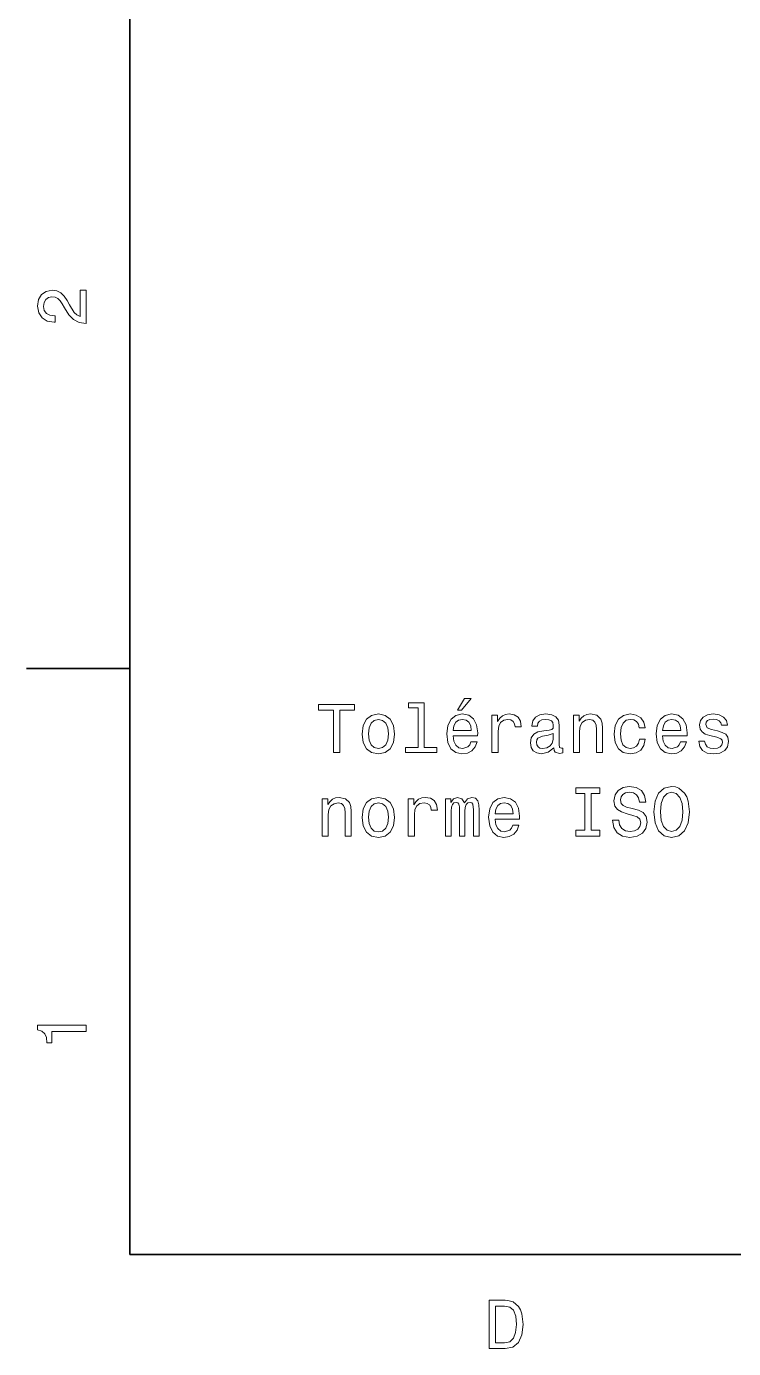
# Model space of a CAD drawing. Extents: x 0 to 297, y 0 to 210.
# Drawn here: x 2.5 to 53.7, y 3.2 to 99.1 of the extents above; entities that cross this region are included whole.
import ezdxf

# ---------------------------------------------------------------- set-up
doc = ezdxf.new("R2010")
doc.units = 0

msp = doc.modelspace()

# ---------------------------------------------------------------- linework, layer by layer
at = {"color": 7, "lineweight": 35}
for p, q in [((10, 200), (10, 10)), ((10, 10), (287, 10))]:
    msp.add_line(p, q, dxfattribs=at)
at = {"color": 7, "lineweight": 35, "ltscale": 0.1875}
msp.add_line((10, 52.5), (2.5, 52.5), dxfattribs=at)
at = {"color": 7, "lineweight": 13}
for points in [[(6.833213, 77.519447), (6.833213, 79.925072), (6.399496, 79.925072), (6.399496, 78.023773), (6.162464, 78.129684), (5.965778, 78.311241), (5.607709, 78.871033), (5.456412, 79.168587), (5.239553, 79.501442), (4.987392, 79.738472), (4.689842, 79.874641), (4.351945, 79.925072), (3.928314, 79.839333), (3.595461, 79.602303), (3.383646, 79.239189), (3.307997, 78.770172), (3.393732, 78.286018), (3.630764, 77.91787), (4.009006, 77.680832), (4.508286, 77.600143), (4.578891, 77.600143), (4.578891, 78.059074), (4.538545, 78.059074), (4.195605, 78.104462), (3.943444, 78.240631), (3.782061, 78.457489), (3.726585, 78.744957), (3.777017, 79.03746), (3.903098, 79.254318), (4.099784, 79.395531), (4.346902, 79.445961), (4.578891, 79.41066), (4.775577, 79.314842), (4.947046, 79.153458), (5.098343, 78.931557), (5.259727, 78.634003), (5.572406, 78.139771), (5.90526, 77.791786), (6.308718, 77.585014), (6.818084, 77.519447)], [(24.742687, 46.385269), (25.206665, 46.385269), (25.206665, 49.461639), (26.265743, 49.461639), (26.265743, 49.885269), (23.678568, 49.885269), (23.678568, 49.461639), (24.742687, 49.461639)], [(30.88534, 49.633106), (30.88534, 46.758469), (29.972515, 46.758469), (29.972515, 46.385269), (32.236923, 46.385269), (32.236923, 46.758469), (31.329144, 46.758469), (31.329144, 50.006306), (30.189373, 50.006306), (30.189373, 49.633106)], [(33.734764, 49.461639), (34.032314, 49.461639), (34.733322, 50.318985), (34.239086, 50.318985)], [(26.835629, 47.736855), (26.916319, 47.121582), (27.148308, 46.66769), (27.516464, 46.385269), (28.0107, 46.289448), (28.499893, 46.385269), (28.868048, 46.662647), (29.100037, 47.116539), (29.185772, 47.736855), (29.100037, 48.352127), (28.868048, 48.811062), (28.499893, 49.08844), (28.0107, 49.189304), (27.516464, 49.08844), (27.148308, 48.806019), (26.916319, 48.352127)], [(33.427124, 47.610775), (35.202343, 47.610775), (35.207386, 47.817547), (35.126694, 48.397518), (34.904793, 48.831234), (34.551765, 49.093483), (34.082745, 49.189304), (33.623814, 49.08844), (33.270786, 48.806019), (33.043842, 48.347084), (32.96315, 47.741898), (33.038799, 47.121582), (33.265743, 46.66769), (33.613724, 46.385269), (34.067616, 46.289448), (34.460987, 46.355011), (34.783752, 46.526478), (35.020786, 46.798813), (35.156952, 47.161926), (34.718193, 47.161926), (34.627415, 46.960197), (34.496292, 46.808899), (34.123093, 46.687862), (33.835629, 46.74334), (33.618767, 46.919853), (33.477558, 47.207314), (33.427124, 47.595642)], [(36.241249, 46.385269), (36.685051, 46.385269), (36.685051, 47.93354), (36.730438, 48.30674), (36.866608, 48.574028), (37.088509, 48.735413), (37.386059, 48.79089), (37.607964, 48.755585), (37.774387, 48.65472), (37.875252, 48.483253), (37.910557, 48.251263), (38.359406, 48.251263), (38.298885, 48.659763), (38.132458, 48.952271), (37.85508, 49.128784), (37.476837, 49.189304), (37.219635, 49.148956), (36.99773, 49.048092), (36.801044, 48.876625), (36.644707, 48.644634), (36.644707, 49.093483), (36.241249, 49.093483)], [(40.719635, 46.738297), (40.719635, 46.723164), (40.74485, 46.551697), (40.820496, 46.430656), (41.138222, 46.334835), (41.385338, 46.375183), (41.385338, 46.718121), (41.279434, 46.702991), (41.138222, 46.768555), (41.113007, 46.970284), (41.113007, 48.372299), (41.052486, 48.73037), (40.875977, 48.982533), (40.568336, 49.133827), (40.134621, 49.189304), (39.710991, 49.128784), (39.398308, 48.957314), (39.201622, 48.690025), (39.136063, 48.336998), (39.136063, 48.30674), (39.534477, 48.30674), (39.569778, 48.518555), (39.680729, 48.669853), (39.862286, 48.760628), (40.119492, 48.795933), (40.366608, 48.770718), (40.543121, 48.695068), (40.649029, 48.563942), (40.684334, 48.382389), (40.664158, 48.17057), (40.583466, 48.064663), (40.381737, 48.014233), (40.003494, 47.973885), (39.569778, 47.883106), (39.262142, 47.721725), (39.080585, 47.469563), (39.025108, 47.096363), (39.075542, 46.763512), (39.23188, 46.516392), (39.484043, 46.360054), (39.832024, 46.304577), (40.301048, 46.410484)], [(42.146866, 46.385269), (42.590672, 46.385269), (42.590672, 47.948669), (42.636063, 48.30674), (42.782314, 48.568985), (43.009258, 48.73037), (43.311852, 48.79089), (43.553928, 48.740456), (43.705223, 48.60429), (43.780872, 48.377342), (43.806091, 48.074749), (43.806091, 46.385269), (44.249893, 46.385269), (44.249893, 48.165527), (44.229721, 48.523598), (44.138943, 48.821148), (43.841393, 49.093483), (43.377415, 49.189304), (43.120209, 49.153999), (42.903351, 49.058182), (42.716751, 48.896797), (42.570496, 48.679939), (42.570496, 49.093483), (42.146866, 49.093483)], [(46.907677, 48.195789), (47.346436, 48.195789), (47.255657, 48.599247), (47.038799, 48.916969), (46.700905, 49.113655), (46.262142, 49.189304), (45.777992, 49.08844), (45.409836, 48.806019), (45.177849, 48.347084), (45.097157, 47.731812), (45.172806, 47.121582), (45.39975, 46.66769), (45.75782, 46.385269), (46.247013, 46.289448), (46.680733, 46.365097), (47.018627, 46.576912), (47.250614, 46.909763), (47.351479, 47.353569), (46.927849, 47.353569), (46.8522, 47.071148), (46.710991, 46.859333), (46.509262, 46.72821), (46.262142, 46.687862), (45.954506, 46.753426), (45.732605, 46.955154), (45.596436, 47.282963), (45.551048, 47.746941), (45.596436, 48.200832), (45.737648, 48.528641), (45.964592, 48.73037), (46.262142, 48.800976), (46.524391, 48.755585), (46.721077, 48.639591), (46.8522, 48.447948)], [(48.607243, 47.610775), (50.382458, 47.610775), (50.387501, 47.817547), (50.306808, 48.397518), (50.084908, 48.831234), (49.73188, 49.093483), (49.262863, 49.189304), (48.803928, 49.08844), (48.450905, 48.806019), (48.223957, 48.347084), (48.143265, 47.741898), (48.218914, 47.121582), (48.445858, 46.66769), (48.793842, 46.385269), (49.247734, 46.289448), (49.641106, 46.355011), (49.963871, 46.526478), (50.200905, 46.798813), (50.337067, 47.161926), (49.898308, 47.161926), (49.807529, 46.960197), (49.676407, 46.808899), (49.303207, 46.687862), (49.015743, 46.74334), (48.798885, 46.919853), (48.657677, 47.207314), (48.607243, 47.595642)], [(52.581306, 47.963799), (52.15263, 48.064663), (51.834908, 48.180656), (51.729, 48.41769), (51.759258, 48.584118), (51.865166, 48.705154), (52.036636, 48.780804), (52.283752, 48.811062), (52.520786, 48.780804), (52.707386, 48.690025), (52.828423, 48.553856), (52.878853, 48.372299), (53.312572, 48.372299), (53.312572, 48.382389), (53.236923, 48.710197), (53.030151, 48.967403), (52.707386, 49.128784), (52.283752, 49.189304), (51.85508, 49.128784), (51.5424, 48.962357), (51.345715, 48.71524), (51.285194, 48.402561), (51.330582, 48.099968), (51.471794, 47.888149), (51.703781, 47.736855), (52.041679, 47.630947), (52.535915, 47.509911), (52.838509, 47.383827), (52.919201, 47.282963), (52.949463, 47.131668), (52.904072, 46.945068), (52.783035, 46.803856), (52.586349, 46.713078), (52.3241, 46.682819), (52.046722, 46.713078), (51.844994, 46.818985), (51.708824, 46.990456), (51.653351, 47.227489), (51.224678, 47.227489), (51.29528, 46.824032), (51.502052, 46.531525), (51.829865, 46.355011), (52.283752, 46.289448), (52.75782, 46.355011), (53.105801, 46.531525), (53.317616, 46.813942), (53.393265, 47.182098), (53.337791, 47.499821), (53.18145, 47.716682), (52.924244, 47.857891)], [(27.289518, 47.741898), (27.334908, 48.195789), (27.476118, 48.523598), (27.703064, 48.725327), (28.0107, 48.795933), (28.313293, 48.725327), (28.540239, 48.528641), (28.68145, 48.195789), (28.73188, 47.741898), (28.68145, 47.282963), (28.540239, 46.950111), (28.313293, 46.748383), (28.0107, 46.682819), (27.703064, 46.748383), (27.476118, 46.950111), (27.334908, 47.282963)], [(33.427124, 47.983971), (33.482601, 48.331955), (33.618767, 48.589161), (33.825542, 48.745499), (34.097878, 48.800976), (34.365166, 48.745499), (34.571938, 48.589161), (34.698021, 48.331955), (34.743408, 47.983971)], [(48.607243, 47.983971), (48.66272, 48.331955), (48.798885, 48.589161), (49.005657, 48.745499), (49.277992, 48.800976), (49.54528, 48.745499), (49.752052, 48.589161), (49.878136, 48.331955), (49.923523, 47.983971)], [(40.669201, 47.333397), (40.608681, 47.071148), (40.4473, 46.869419), (40.205223, 46.738297), (39.907677, 46.692905), (39.716034, 46.718121), (39.579865, 46.798813), (39.494129, 46.940025), (39.468914, 47.136711), (39.489086, 47.313225), (39.569778, 47.439304), (39.892544, 47.580513), (40.301048, 47.641033), (40.669201, 47.76207)], [(42.958824, 40.76207), (42.313293, 40.76207), (42.313293, 40.33844), (44.068336, 40.33844), (44.068336, 40.76207), (43.422806, 40.76207), (43.422806, 43.41481), (44.068336, 43.41481), (44.068336, 43.83844), (42.313293, 43.83844), (42.313293, 43.41481), (42.958824, 43.41481)], [(45.430008, 41.49334), (44.971077, 41.49334), (45.071938, 40.958755), (45.324104, 40.565384), (45.712433, 40.328354), (46.236923, 40.242619), (46.756378, 40.323311), (47.144707, 40.545212), (47.391823, 40.893196), (47.482605, 41.352127), (47.406956, 41.765675), (47.195137, 42.032963), (46.8522, 42.209476), (46.393265, 42.340603), (45.999893, 42.436424), (45.742691, 42.547375), (45.596436, 42.708755), (45.551048, 42.960918), (45.596436, 43.187862), (45.727562, 43.359333), (45.929291, 43.475327), (46.206665, 43.515675), (46.48909, 43.46524), (46.710991, 43.329075), (46.857243, 43.102127), (46.927849, 42.794491), (47.38678, 42.794491), (47.38678, 42.804577), (47.306091, 43.278641), (47.069061, 43.631668), (46.695862, 43.853569), (46.191536, 43.929218), (45.737648, 43.853569), (45.384621, 43.641754), (45.157677, 43.313946), (45.076984, 42.890312), (45.142548, 42.51207), (45.33419, 42.254868), (45.63678, 42.083397), (46.050327, 41.952274), (46.458828, 41.836277), (46.766464, 41.725327), (46.953064, 41.563946), (47.018627, 41.301697), (46.958107, 41.034405), (46.801765, 40.832676), (46.564735, 40.706596), (46.257099, 40.666248), (45.914162, 40.721725), (45.651909, 40.88311), (45.485485, 41.145355)], [(47.966751, 42.08844), (48.057529, 41.301697), (48.319778, 40.721725), (48.728279, 40.363655), (49.262863, 40.242619), (49.7924, 40.363655), (50.205948, 40.721725), (50.46315, 41.301697), (50.558971, 42.08844), (50.46315, 42.87014), (50.3522, 43.187862), (50.205948, 43.450111), (49.7924, 43.808182), (49.540237, 43.89896), (49.262863, 43.934261), (48.723236, 43.808182), (48.314735, 43.455154), (48.057529, 42.875183)], [(48.450905, 42.08844), (48.506378, 42.698669), (48.672806, 43.147518), (48.930008, 43.419853), (49.262863, 43.515675), (49.590672, 43.419853), (49.847878, 43.142475), (50.014305, 42.693626), (50.074821, 42.08844), (50.014305, 41.47821), (49.847878, 41.029362), (49.590672, 40.757027), (49.262863, 40.666248), (48.930008, 40.757027), (48.672806, 41.029362), (48.506378, 41.473167)], [(23.930729, 40.33844), (24.374533, 40.33844), (24.374533, 41.90184), (24.419922, 42.259911), (24.566175, 42.522156), (24.793121, 42.68354), (25.095715, 42.744061), (25.33779, 42.693626), (25.489086, 42.557461), (25.564734, 42.330513), (25.589951, 42.02792), (25.589951, 40.33844), (26.033754, 40.33844), (26.033754, 42.118698), (26.013582, 42.476768), (25.922804, 42.774319), (25.625254, 43.046654), (25.161276, 43.142475), (24.904072, 43.10717), (24.687212, 43.011353), (24.500614, 42.849968), (24.354359, 42.63311), (24.354359, 43.046654), (23.930729, 43.046654)], [(26.835629, 41.690025), (26.916319, 41.074753), (27.148308, 40.620861), (27.516464, 40.33844), (28.0107, 40.242619), (28.499893, 40.33844), (28.868048, 40.615818), (29.100037, 41.06971), (29.185772, 41.690025), (29.100037, 42.305298), (28.868048, 42.764233), (28.499893, 43.041611), (28.0107, 43.142475), (27.516464, 43.041611), (27.148308, 42.75919), (26.916319, 42.305298)], [(27.289518, 41.695068), (27.334908, 42.14896), (27.476118, 42.476768), (27.703064, 42.678497), (28.0107, 42.749104), (28.313293, 42.678497), (28.540239, 42.481812), (28.68145, 42.14896), (28.73188, 41.695068), (28.68145, 41.236134), (28.540239, 40.903282), (28.313293, 40.701553), (28.0107, 40.63599), (27.703064, 40.701553), (27.476118, 40.903282), (27.334908, 41.236134)], [(30.169201, 40.33844), (30.613005, 40.33844), (30.613005, 41.886711), (30.658394, 42.259911), (30.794561, 42.527199), (31.016464, 42.688583), (31.314014, 42.744061), (31.535915, 42.708755), (31.702343, 42.607891), (31.803207, 42.436424), (31.838509, 42.204433), (32.287357, 42.204433), (32.226837, 42.612934), (32.06041, 42.905441), (31.783035, 43.081955), (31.404793, 43.142475), (31.147587, 43.102127), (30.925686, 43.001263), (30.729, 42.829796), (30.572659, 42.597805), (30.572659, 43.046654), (30.169201, 43.046654)], [(32.862286, 40.33844), (33.270786, 40.33844), (33.270786, 42.14896), (33.296001, 42.421291), (33.371651, 42.617977), (33.487644, 42.733974), (33.638943, 42.779362), (33.759979, 42.739017), (33.840672, 42.638153), (33.881016, 42.466682), (33.896149, 42.239738), (33.896149, 40.33844), (34.279434, 40.33844), (34.279434, 42.14896), (34.304649, 42.416248), (34.380295, 42.612934), (34.501335, 42.733974), (34.65263, 42.779362), (34.773666, 42.739017), (34.854359, 42.638153), (34.904793, 42.239738), (34.904793, 40.33844), (35.313293, 40.33844), (35.313293, 42.209476), (35.288078, 42.597805), (35.207386, 42.895355), (35.046001, 43.076912), (34.783752, 43.142475), (34.47612, 43.041611), (34.239086, 42.749104), (34.052486, 43.036568), (33.739807, 43.142475), (33.452343, 43.041611), (33.255657, 42.75919), (33.255657, 43.046654), (32.862286, 43.046654)], [(36.46315, 41.563946), (38.238365, 41.563946), (38.243408, 41.770718), (38.162716, 42.350689), (37.940815, 42.784405), (37.587791, 43.046654), (37.118767, 43.142475), (36.659836, 43.041611), (36.306808, 42.75919), (36.079865, 42.300255), (35.999172, 41.695068), (36.074821, 41.074753), (36.301765, 40.620861), (36.64975, 40.33844), (37.103638, 40.242619), (37.497009, 40.308182), (37.819778, 40.479649), (38.056808, 40.751984), (38.192978, 41.115097), (37.754215, 41.115097), (37.663437, 40.913368), (37.532314, 40.76207), (37.159115, 40.641033), (36.871651, 40.69651), (36.654793, 40.873024), (36.51358, 41.160484), (36.46315, 41.548813)], [(36.46315, 41.937141), (36.518623, 42.285126), (36.654793, 42.542332), (36.861565, 42.698669), (37.1339, 42.754147), (37.401192, 42.698669), (37.607964, 42.542332), (37.734043, 42.285126), (37.779434, 41.937141)], [(6.833213, 26.159222), (6.833213, 26.618156), (3.307997, 26.618156), (3.307997, 26.275217), (3.615634, 26.184439), (3.822406, 26.002882), (3.943444, 25.725506), (3.98379, 25.34222), (4.341859, 25.34222), (4.341859, 26.159222)], [(37.194958, 6.666787), (36.029972, 6.666787), (36.029972, 3.166787), (37.194958, 3.166787), (37.744667, 3.277738), (38.153168, 3.615634), (38.405331, 4.165346), (38.496109, 4.916787), (38.415417, 5.683357), (38.314552, 5.985951), (38.173344, 6.228026), (37.764839, 6.555836), (37.497551, 6.636527)], [(37.159653, 6.248199), (37.542938, 6.17255), (37.805187, 5.940562), (37.961525, 5.527017), (38.011959, 4.916787), (37.956482, 4.326729), (37.800144, 3.913184), (37.532852, 3.666066), (37.159653, 3.585375), (36.498989, 3.585375), (36.498989, 6.248199)]]:
    msp.add_lwpolyline(points, close=True, dxfattribs=at)

doc.saveas('drawing.dxf')
